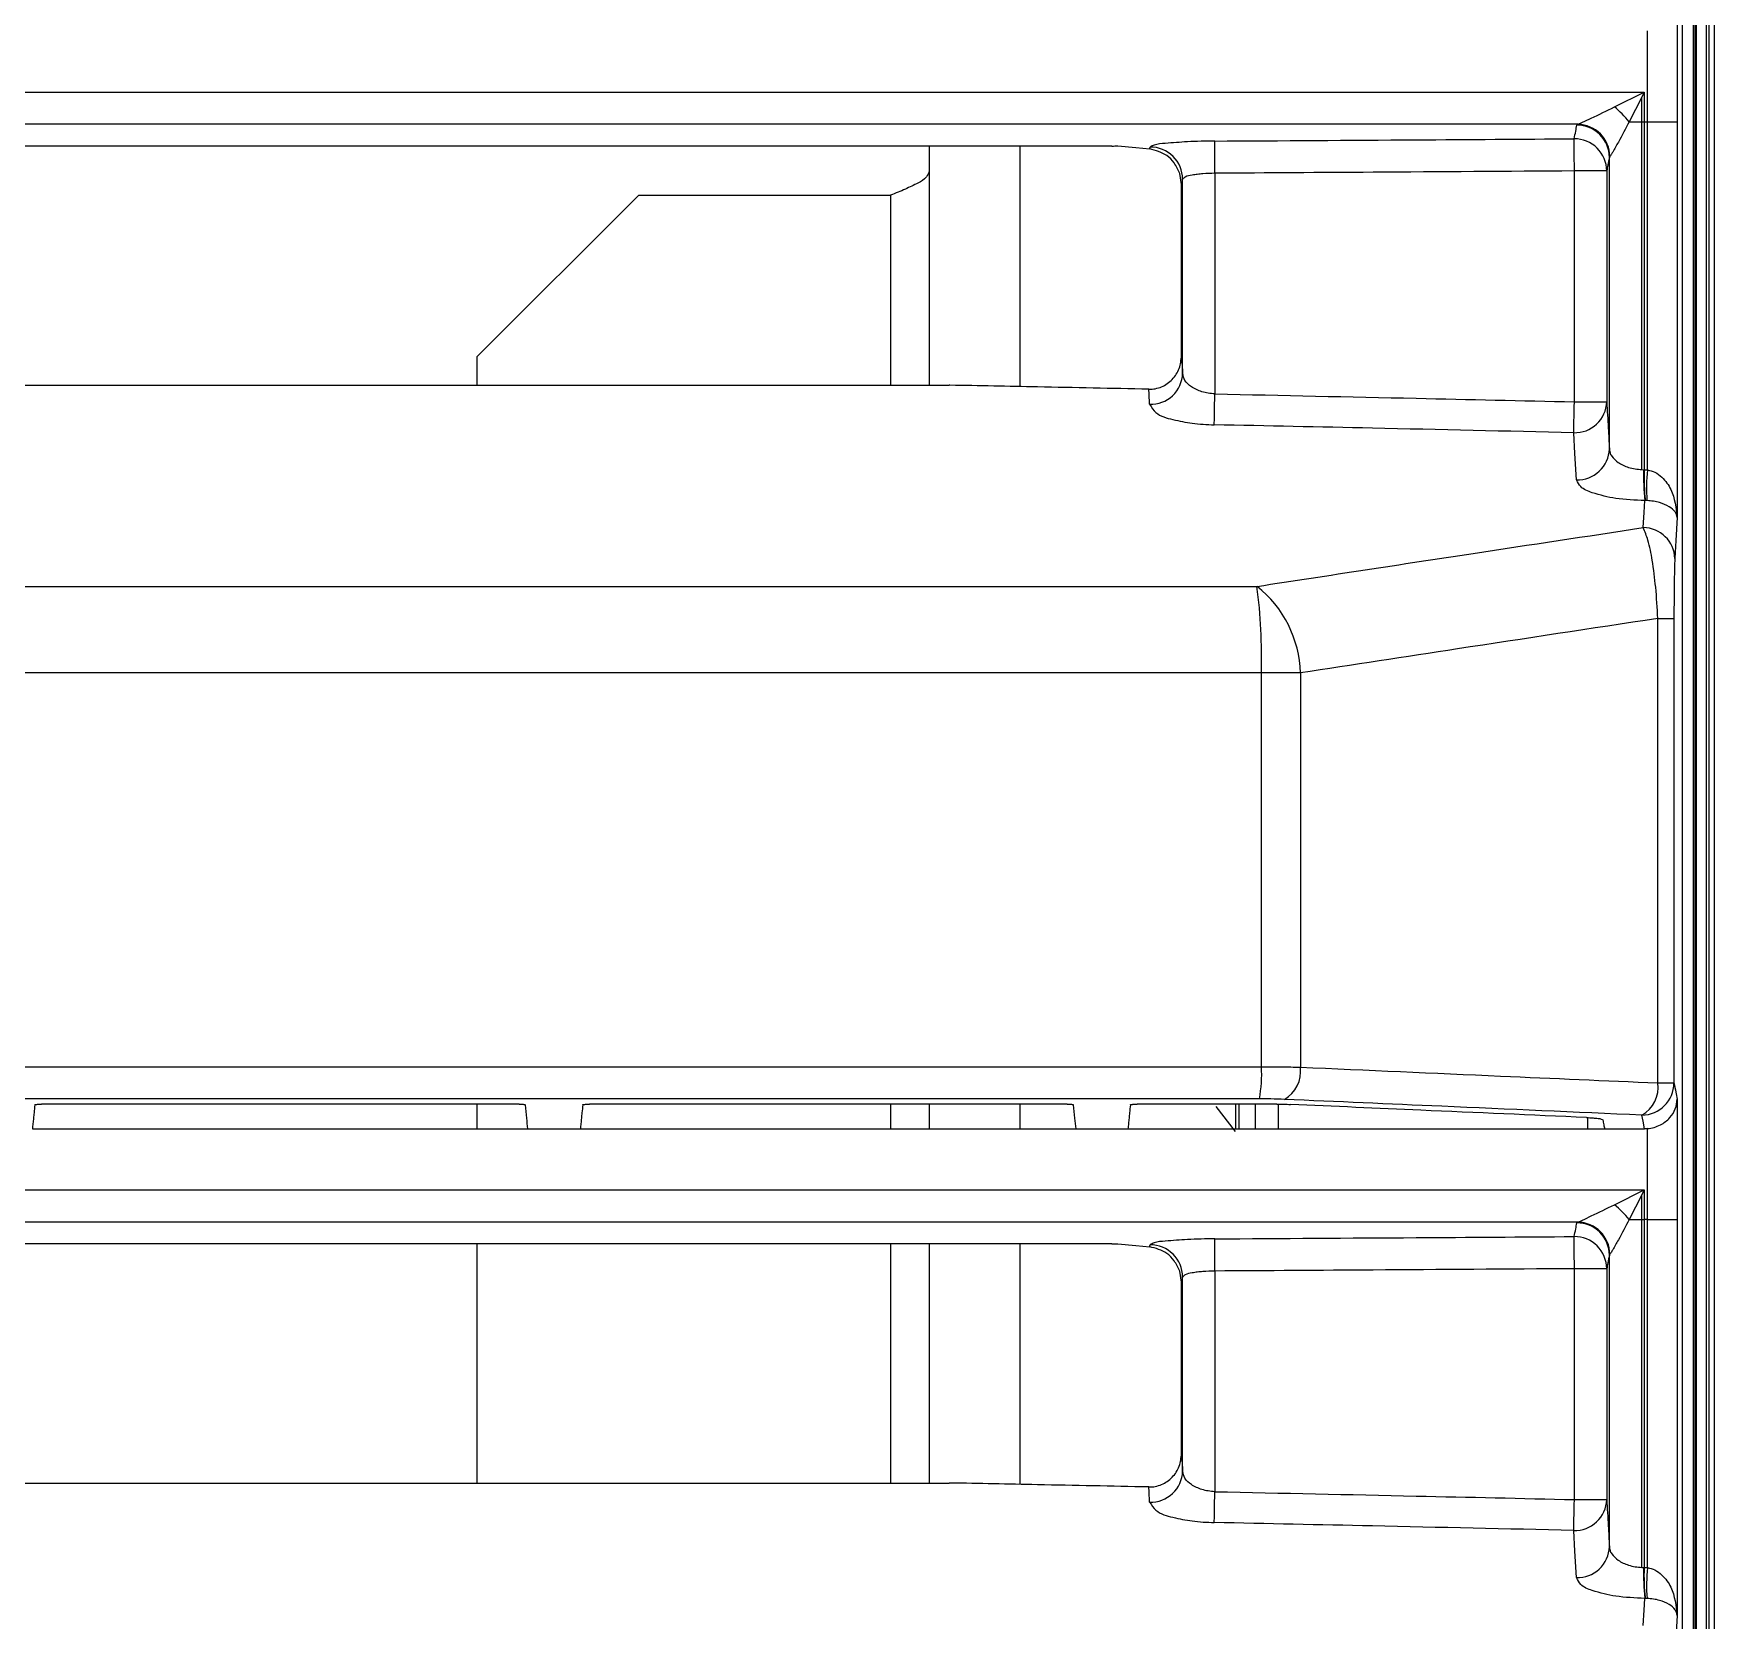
# Model space of a CAD drawing. Header units: millimetres. Extents: x 126 to 938, y 244 to 707.
# Drawn here: x 833.762 to 837.067, y 270.942 to 274.063 of the extents above; entities that cross this region are included whole.
import ezdxf

# ---------------------------------------------------------------- set-up
doc = ezdxf.new("R2010")
doc.units = ezdxf.units.MM

msp = doc.modelspace()

# ---------------------------------------------------------------- linework, layer by layer
at = {"color": 7, "linetype": 'Continuous', "lineweight": 25}
for p, q in [((837.0285, 275.4961), (837.0285, 257.0665)), ((837.0287, 275.4961), (837.0287, 257.0665)), ((837.032, 257.0665), (837.032, 275.4961)), ((837.051, 275.4961), (837.051, 257.0665)), ((837.0561, 275.4961), (837.0561, 257.0665)), ((837.0561, 275.4961), (837.0561, 257.0665)), ((837.0669, 257.0665), (837.0669, 275.4961)), ((837.0034, 275.2406), (837.0034, 269.534)), ((837.0258, 257.0665), (837.0258, 275.2418)), ((836.9939, 274.1265), (836.9939, 273.8898)), ((836.9353, 273.8898), (836.9353, 274.0686)), ((836.8704, 273.9189), (836.9289, 273.948)), ((836.9289, 273.948), (836.924, 273.9382)), ((836.9289, 273.948), (836.9289, 273.8898)), ((836.924, 273.9382), (836.8994, 273.8898)), ((836.924, 273.8898), (836.924, 273.9382)), ((836.8994, 273.8898), (836.924, 273.8898)), ((836.924, 273.8898), (836.9289, 273.8898)), ((836.924, 273.2056), (836.924, 273.8898)), ((836.9289, 273.8898), (836.9353, 273.8898)), ((836.9289, 273.8898), (836.9289, 273.2055)), ((836.9353, 273.2052), (836.9353, 273.8898)), ((836.9353, 273.8898), (836.9939, 273.8898)), ((836.9939, 273.8898), (836.9939, 273.1113)), ((835.8821, 273.8421), (828.8508, 273.8421)), ((835.5231, 273.8421), (835.5231, 273.3716)), ((835.7009, 273.8421), (835.7009, 273.3689)), ((836.8605, 273.2462), (836.8605, 273.8199)), ((836.0191, 273.7667), (836.0155, 273.788)), ((836.0212, 273.3949), (836.0212, 273.7768)), ((836.0846, 273.7885), (836.0846, 273.3545)), ((836.7917, 273.339), (836.7917, 273.793)), ((836.8552, 273.793), (836.7917, 273.793)), ((836.8552, 273.793), (836.8552, 273.339)), ((834.9516, 273.7454), (834.6341, 273.4279)), ((834.9516, 273.7454), (835.4469, 273.7454)), ((835.4469, 273.7454), (835.4469, 273.3716)), ((836.0191, 273.4298), (836.0191, 273.7667)), ((834.6341, 273.3716), (834.6341, 273.4279)), ((828.8508, 273.3716), (835.5621, 273.3716)), ((836.7917, 273.339), (836.8552, 273.339)), ((836.924, 273.2056), (836.9278, 273.2055)), ((836.9557, 271.9994), (836.9557, 272.9129)), ((836.9557, 272.9129), (836.9875, 272.9129)), ((836.9875, 272.9129), (836.9875, 271.9994)), ((836.1763, 272.0314), (836.1763, 272.8058)), ((836.2528, 272.8058), (836.1763, 272.8058)), ((836.2528, 272.8058), (836.2528, 272.0304)), ((836.9557, 271.9994), (836.9875, 271.9994)), ((836.9939, 271.9675), (836.9939, 271.7308)), ((834.7162, 271.9577), (833.7773, 271.9577)), ((834.6341, 271.9093), (834.6341, 271.9577)), ((835.7943, 271.9577), (834.855, 271.9577)), ((835.4469, 271.9577), (835.4469, 271.9093)), ((835.5231, 271.9577), (835.5231, 271.9093)), ((835.7009, 271.9577), (835.7009, 271.9093)), ((836.2062, 271.9577), (835.932, 271.9577)), ((836.0864, 271.9531), (836.1245, 271.9042)), ((836.1251, 271.9577), (836.1251, 271.9093)), ((836.1319, 271.9577), (836.1319, 271.9093)), ((836.1648, 271.9093), (836.1648, 271.9577)), ((836.2088, 271.9576), (836.2088, 271.9093)), ((836.8181, 271.9093), (836.8181, 271.9313)), ((833.7593, 271.9093), (834.7329, 271.9093)), ((834.7329, 271.9093), (834.8369, 271.9093)), ((834.8369, 271.9093), (835.8109, 271.9093)), ((835.8109, 271.9093), (835.9137, 271.9093)), ((835.9137, 271.9093), (836.851, 271.9093)), ((836.851, 271.9093), (836.9298, 271.9093)), ((836.9353, 271.7308), (836.9353, 271.9096)), ((836.8704, 271.7599), (836.9289, 271.789)), ((836.924, 271.7792), (836.8994, 271.7308)), ((836.9289, 271.789), (836.924, 271.7792)), ((836.924, 271.7308), (836.924, 271.7792)), ((836.9289, 271.789), (836.9289, 271.7308)), ((836.8994, 271.7308), (836.924, 271.7308)), ((836.924, 271.7308), (836.9289, 271.7308)), ((836.924, 271.0466), (836.924, 271.7308)), ((836.9353, 271.7308), (836.9289, 271.7308)), ((836.9289, 271.7308), (836.9289, 271.0465)), ((836.9353, 271.0462), (836.9353, 271.7308)), ((836.9353, 271.7308), (836.9939, 271.7308)), ((836.9939, 271.7308), (836.9939, 270.9523)), ((835.8821, 271.6831), (828.8508, 271.6831)), ((834.6341, 271.2126), (834.6341, 271.6831)), ((835.4469, 271.6831), (835.4469, 271.2126)), ((835.5231, 271.6831), (835.5231, 271.2126)), ((835.7009, 271.6831), (835.7009, 271.2099)), ((836.0191, 271.6077), (836.0155, 271.629)), ((836.0846, 271.6295), (836.0846, 271.1955)), ((836.7917, 271.18), (836.7917, 271.634)), ((836.8552, 271.634), (836.7917, 271.634)), ((836.8552, 271.634), (836.8552, 271.18)), ((836.8605, 271.0872), (836.8605, 271.6609)), ((836.0191, 271.2708), (836.0191, 271.6077)), ((836.0212, 271.2359), (836.0212, 271.6178)), ((828.8508, 271.2126), (835.5621, 271.2126)), ((836.7917, 271.18), (836.8552, 271.18)), ((836.924, 271.0466), (836.9278, 271.0465))]:
    msp.add_line(p, q, dxfattribs=at)
at = {"color": 7, "linetype": 'Continuous', "lineweight": 25, "flags": 128}
for points in [[(828.8508, 273.948), (831.5457, 273.948), (834.2393, 273.948), (836.9289, 273.948)], [(836.7983, 273.8848), (834.152, 273.8848), (831.5022, 273.8848), (828.8508, 273.8848)], [(836.0846, 273.7885), (836.0846, 273.8002), (836.0845, 273.8115), (836.0844, 273.822), (836.0844, 273.8314), (836.0843, 273.8393), (836.0843, 273.8455), (836.0843, 273.8497), (836.0843, 273.8518)], [(836.7917, 273.793), (836.7916, 273.8047), (836.7915, 273.816), (836.7915, 273.8265), (836.7914, 273.8359), (836.7914, 273.8438), (836.7913, 273.85), (836.7913, 273.8542), (836.7913, 273.8563)], [(835.8937, 273.8423), (835.9289, 273.839), (835.9565, 273.8363)], [(836.0834, 273.2937), (836.0835, 273.2974), (836.0836, 273.3026), (836.0837, 273.3091), (836.0839, 273.3167), (836.084, 273.3253), (836.0842, 273.3346), (836.0844, 273.3444), (836.0846, 273.3545)], [(836.7903, 273.2782), (836.7904, 273.2819), (836.7905, 273.2871), (836.7906, 273.2936), (836.7908, 273.3012), (836.791, 273.3098), (836.7912, 273.3191), (836.7915, 273.3289), (836.7917, 273.339)], [(836.7956, 273.1855), (836.7927, 273.2374), (836.7903, 273.2782)], [(836.9271, 273.0915), (836.9288, 273.1213), (836.9302, 273.1447)], [(836.9939, 273.1113), (836.9912, 273.0662), (836.9892, 273.0308)], [(828.8508, 272.9759), (830.901, 272.9759), (832.9503, 272.9759), (834.5595, 272.9759), (836.1675, 272.976)], [(836.1763, 272.8058), (833.7365, 272.8058), (831.2944, 272.8057), (828.8508, 272.8057)], [(828.8508, 272.0314), (831.2942, 272.0314), (833.7367, 272.0314), (836.1763, 272.0314)], [(836.1722, 271.9681), (833.734, 271.9681), (831.2931, 271.9681), (828.8508, 271.9681)], [(836.9298, 271.9093), (836.9268, 271.9243), (836.9244, 271.9361)], [(828.8508, 271.789), (831.5457, 271.789), (834.2393, 271.789), (836.9289, 271.789)], [(836.7983, 271.7258), (834.152, 271.7258), (831.5022, 271.7258), (828.8508, 271.7258)], [(836.7917, 271.634), (836.7916, 271.6457), (836.7915, 271.657), (836.7915, 271.6675), (836.7914, 271.6769), (836.7914, 271.6848), (836.7913, 271.691), (836.7913, 271.6952), (836.7913, 271.6973)], [(835.8937, 271.6833), (835.9289, 271.68), (835.9565, 271.6773)], [(836.0846, 271.6295), (836.0846, 271.6412), (836.0845, 271.6525), (836.0844, 271.663), (836.0844, 271.6724), (836.0843, 271.6803), (836.0843, 271.6865), (836.0843, 271.6907), (836.0843, 271.6928)], [(836.0834, 271.1348), (836.0835, 271.1384), (836.0836, 271.1436), (836.0837, 271.1501), (836.0839, 271.1577), (836.084, 271.1663), (836.0842, 271.1756), (836.0844, 271.1854), (836.0846, 271.1955)], [(836.7903, 271.1193), (836.7904, 271.1229), (836.7905, 271.1281), (836.7906, 271.1346), (836.7908, 271.1422), (836.791, 271.1508), (836.7912, 271.1601), (836.7915, 271.1699), (836.7917, 271.18)], [(836.7956, 271.0265), (836.7927, 271.0784), (836.7903, 271.1193)], [(836.9271, 270.9325), (836.9288, 270.9623), (836.9302, 270.9857)], [(836.9939, 270.9523), (836.9912, 270.9072), (836.9892, 270.8718)]]:
    msp.add_lwpolyline(points, dxfattribs=at)
at = {"color": 7, "linetype": 'Continuous', "lineweight": 25}
for centre, radius, start, end in [((836.7359, 273.756), 0.2113, 39.3207, 50.4734), ((836.797, 273.8196), 0.0635, 0.2227, 90.3734), ((836.7974, 273.8207), 0.064, 0.6843, 89.1373), ((836.7917, 273.7928), 0.0635, 0.2243, 90.3745), ((835.9577, 273.7766), 0.0635, 0.209, 90.3337), ((835.9586, 273.3967), 0.0626, 268.0355, 358.3548), ((836.7926, 273.3408), 0.0626, 267.9137, 358.3371), ((836.7979, 273.2481), 0.0626, 267.9024, 358.3351), ((837.3893, 273.1932), 0.4616, 178.4698, 186.0237), ((837.2894, 273.1892), 0.3608, 177.4168, 187.0796), ((837.2932, 273.1703), 0.3597, 174.4288, 184.0816), ((836.9267, 273.0291), 0.0625, 1.5595, 89.6525), ((835.0623, 272.8333), 1.1143, 358.5867, 7.3565), ((836.0291, 272.8001), 0.2238, 1.4544, 51.7961), ((835.8973, 272.0175), 0.2794, 349.8199, 2.848), ((836.1902, 272.022), 0.0631, 299.6289, 7.626), ((836.8932, 271.991), 0.0631, 299.6552, 7.6495), ((836.924, 271.9996), 0.0635, 270.3799, 359.7959), ((836.7361, 271.5972), 0.211, 39.311, 50.4772), ((836.7917, 271.6337), 0.0635, 0.2312, 90.3649), ((836.797, 271.6606), 0.0635, 0.2259, 90.3757), ((836.7974, 271.6617), 0.064, 0.6788, 89.1427), ((835.9577, 271.6176), 0.0635, 0.204, 90.3386), ((835.9586, 271.2376), 0.0626, 268.0273, 358.3603), ((836.7926, 271.1818), 0.0626, 267.91, 358.3353), ((836.7979, 271.0891), 0.0626, 267.9051, 358.3352), ((837.3893, 271.0342), 0.4616, 178.4696, 186.0236), ((837.2895, 271.0302), 0.361, 177.418, 187.0779), ((837.2933, 271.0113), 0.3597, 174.4289, 184.0815)]:
    msp.add_arc(centre, radius, start, end, dxfattribs=at)
for points, knots in [([(836.7983, 273.8848), (836.7995, 273.8852), (836.8027, 273.8865), (836.8116, 273.8905), (836.8344, 273.9013), (836.8552, 273.9115), (836.8704, 273.9189)], [0, 0, 0, 0, 0.0487072, 0.1295285, 0.3653932, 1, 1, 1, 1]), ([(836.7913, 273.8563), (836.7923, 273.8613), (836.7941, 273.8702), (836.7958, 273.8792), (836.7966, 273.8831)], [0, 0, 0, 0, 0.560065, 1, 1, 1, 1]), ([(836.7966, 273.8831), (836.7968, 273.8835), (836.7972, 273.8842), (836.7979, 273.8846), (836.7983, 273.8848)], [0, 0, 0, 0, 0.4578013, 1, 1, 1, 1]), ([(836.8994, 273.8898), (836.8924, 273.8764), (836.8819, 273.8563), (836.8697, 273.8347), (836.8642, 273.8252), (836.8621, 273.8225), (836.8614, 273.8215)], [0, 0, 0, 0, 0.581314, 0.867961, 0.953246, 1, 1, 1, 1]), ([(836.0843, 273.8518), (836.0663, 273.8516), (836.0338, 273.8513), (835.9945, 273.8475), (835.9691, 273.8462), (835.9599, 273.8415), (835.9573, 273.8401)], [0, 0, 0, 0, 0.418868, 0.758998, 0.930743, 1, 1, 1, 1]), ([(836.0843, 273.8518), (836.2162, 273.8526), (836.4519, 273.854), (836.6876, 273.8556), (836.7913, 273.8563)], [0, 0, 0, 0, 0.560008, 1, 1, 1, 1]), ([(835.8821, 273.8421), (835.884, 273.8421), (835.8879, 273.8421), (835.8918, 273.8422), (835.8937, 273.8423)], [0, 0, 0, 0, 0.505007, 1, 1, 1, 1]), ([(835.9565, 273.8363), (835.9567, 273.837), (835.9569, 273.8383), (835.9572, 273.8395), (835.9573, 273.8401)], [0, 0, 0, 0, 0.559281, 1, 1, 1, 1]), ([(836.0155, 273.788), (836.0123, 273.7951), (836.0063, 273.8086), (835.9869, 273.8281), (835.9684, 273.8331), (835.9565, 273.8363)], [0, 0, 0, 0, 0.2926973, 0.5498842, 1, 1, 1, 1]), ([(836.8605, 273.8199), (836.8595, 273.8149), (836.8577, 273.8059), (836.856, 273.7969), (836.8552, 273.793)], [0, 0, 0, 0, 0.560018, 1, 1, 1, 1]), ([(836.8614, 273.8215), (836.8611, 273.8212), (836.8607, 273.8207), (836.8606, 273.8201), (836.8605, 273.8199)], [0, 0, 0, 0, 0.596924, 1, 1, 1, 1]), ([(835.5231, 273.7931), (835.5215, 273.7888), (835.5174, 273.7781), (835.4985, 273.7679), (835.4751, 273.7565), (835.4567, 273.7493), (835.4469, 273.7454)], [0, 0, 0, 0, 0.143156, 0.363246, 0.659656, 1, 1, 1, 1]), ([(836.0212, 273.7768), (836.0208, 273.7749), (836.0201, 273.7716), (836.0194, 273.7682), (836.0191, 273.7667)], [0, 0, 0, 0, 0.559991, 1, 1, 1, 1]), ([(836.0846, 273.7885), (836.0768, 273.7883), (836.0653, 273.7879), (836.0503, 273.7865), (836.0388, 273.7845), (836.0279, 273.7832), (836.0228, 273.7784), (836.0212, 273.7768)], [0, 0, 0, 0, 0.356705, 0.527585, 0.683208, 0.899311, 1, 1, 1, 1]), ([(836.7917, 273.793), (836.6597, 273.7921), (836.424, 273.7906), (836.1883, 273.7891), (836.0846, 273.7885)], [0, 0, 0, 0, 0.560005, 1, 1, 1, 1]), ([(835.9547, 273.3638), (835.959, 273.3639), (835.9676, 273.3643), (835.9799, 273.3682), (835.9912, 273.3744), (836.0042, 273.3856), (836.0164, 273.4041), (836.0182, 273.4212), (836.0191, 273.4298)], [0, 0, 0, 0, 0.125181, 0.25076, 0.376125, 0.501249, 0.750584, 1, 1, 1, 1]), ([(836.0191, 273.4298), (836.0195, 273.4233), (836.0202, 273.4116), (836.0209, 273.4), (836.0212, 273.3949)], [0, 0, 0, 0, 0.560021, 1, 1, 1, 1]), ([(836.0846, 273.3545), (836.0803, 273.3549), (836.0716, 273.3555), (836.0594, 273.3585), (836.0482, 273.3627), (836.0365, 273.3693), (836.0247, 273.3792), (836.0223, 273.39), (836.0212, 273.3949)], [0, 0, 0, 0, 0.161249, 0.322125, 0.462271, 0.599972, 0.820455, 1, 1, 1, 1]), ([(835.5637, 273.3716), (835.5634, 273.3716), (835.5628, 273.3716), (835.5623, 273.3716), (835.5621, 273.3716)], [0, 0, 0, 0, 0.562074, 1, 1, 1, 1]), ([(835.9547, 273.3638), (835.8817, 273.3653), (835.7514, 273.3679), (835.621, 273.3705), (835.5637, 273.3716)], [0, 0, 0, 0, 0.5600162, 1, 1, 1, 1]), ([(835.9564, 273.3341), (835.9561, 273.3396), (835.9555, 273.3495), (835.955, 273.3594), (835.9547, 273.3638)], [0, 0, 0, 0, 0.560024, 1, 1, 1, 1]), ([(836.0846, 273.3545), (836.2166, 273.3517), (836.4523, 273.3467), (836.688, 273.3414), (836.7917, 273.339)], [0, 0, 0, 0, 0.559999, 1, 1, 1, 1]), ([(835.9564, 273.3341), (835.9601, 273.3282), (835.9705, 273.3119), (836.0035, 273.3038), (836.0413, 273.2956), (836.0688, 273.2944), (836.0834, 273.2937)], [0, 0, 0, 0, 0.14664, 0.407455, 0.685481, 1, 1, 1, 1]), ([(836.8552, 273.339), (836.8562, 273.3217), (836.858, 273.2908), (836.8598, 273.2599), (836.8605, 273.2462)], [0, 0, 0, 0, 0.559985, 1, 1, 1, 1]), ([(836.7903, 273.2782), (836.6583, 273.2812), (836.4227, 273.2866), (836.1871, 273.2916), (836.0834, 273.2937)], [0, 0, 0, 0, 0.560013, 1, 1, 1, 1]), ([(836.8605, 273.2462), (836.8607, 273.2445), (836.8609, 273.2423), (836.8615, 273.2401), (836.8617, 273.2395), (836.8618, 273.2393), (836.8618, 273.2393), (836.8616, 273.2367), (836.8675, 273.2293), (836.8755, 273.2205), (836.8876, 273.214), (836.8987, 273.2097), (836.9109, 273.2067), (836.9197, 273.206), (836.924, 273.2056)], [0, 0, 0, 0, 0.063923, 0.080846, 0.085321, 0.086605, 0.086999, 0.087181, 0.180705, 0.400951, 0.53849, 0.678397, 0.839064, 1, 1, 1, 1]), ([(836.9302, 273.1447), (836.9109, 273.1455), (836.8757, 273.1468), (836.8342, 273.1572), (836.8045, 273.1681), (836.7981, 273.1807), (836.7956, 273.1855)], [0, 0, 0, 0, 0.392427, 0.717136, 0.893014, 1, 1, 1, 1]), ([(836.9278, 273.2055), (836.928, 273.2055), (836.9284, 273.2055), (836.9288, 273.2055), (836.9289, 273.2055)], [0, 0, 0, 0, 0.5651429, 1, 1, 1, 1]), ([(836.9289, 273.2055), (836.9301, 273.2054), (836.9322, 273.2054), (836.9343, 273.2052), (836.9353, 273.2052)], [0, 0, 0, 0, 0.5598353, 1, 1, 1, 1]), ([(836.9353, 273.2052), (836.9403, 273.2039), (836.9509, 273.2013), (836.9677, 273.1884), (836.9881, 273.1596), (836.9916, 273.1304), (836.9939, 273.1113)], [0, 0, 0, 0, 0.129254, 0.272913, 0.523829, 1, 1, 1, 1]), ([(836.9313, 273.1447), (836.9311, 273.1447), (836.9307, 273.1447), (836.9304, 273.1447), (836.9302, 273.1447)], [0, 0, 0, 0, 0.56521, 1, 1, 1, 1]), ([(836.9345, 273.1447), (836.9339, 273.1447), (836.9328, 273.1447), (836.9318, 273.1447), (836.9313, 273.1447)], [0, 0, 0, 0, 0.560284, 1, 1, 1, 1]), ([(836.9939, 273.1113), (836.9928, 273.1152), (836.9903, 273.1242), (836.9768, 273.1343), (836.9621, 273.1403), (836.9472, 273.1436), (836.9388, 273.1443), (836.9345, 273.1447)], [0, 0, 0, 0, 0.163397, 0.374425, 0.655164, 0.822044, 1, 1, 1, 1]), ([(836.1675, 272.976), (836.3092, 272.9977), (836.5624, 273.0364), (836.8157, 273.0747), (836.9271, 273.0915)], [0, 0, 0, 0, 0.560009, 1, 1, 1, 1]), ([(836.9557, 272.9129), (836.9546, 272.9334), (836.9525, 272.9718), (836.9456, 273.0231), (836.9387, 273.0627), (836.9304, 273.0834), (836.9271, 273.0915)], [0, 0, 0, 0, 0.339828, 0.632775, 0.855592, 1, 1, 1, 1]), ([(836.9892, 273.0308), (836.9889, 273.0243), (836.9883, 273.0073), (836.9879, 272.9798), (836.9875, 272.947), (836.9875, 272.9247), (836.9875, 272.9129)], [0, 0, 0, 0, 0.165372, 0.43124, 0.699552, 1, 1, 1, 1]), ([(836.9557, 272.9129), (836.8245, 272.893), (836.5902, 272.8575), (836.3559, 272.8216), (836.2528, 272.8058)], [0, 0, 0, 0, 0.559992, 1, 1, 1, 1]), ([(836.1763, 272.0314), (836.1894, 272.0313), (836.2149, 272.0313), (836.2404, 272.0307), (836.2528, 272.0304)], [0, 0, 0, 0, 0.51297, 1, 1, 1, 1]), ([(836.2528, 272.0304), (836.384, 272.0246), (836.6183, 272.0142), (836.8526, 272.0039), (836.9557, 271.9994)], [0, 0, 0, 0, 0.56, 1, 1, 1, 1]), ([(836.9875, 271.9994), (836.9887, 271.9934), (836.9908, 271.9828), (836.9929, 271.9722), (836.9939, 271.9675)], [0, 0, 0, 0, 0.559986, 1, 1, 1, 1]), ([(836.2214, 271.9671), (836.2125, 271.9674), (836.1961, 271.968), (836.1797, 271.9681), (836.1722, 271.9681)], [0, 0, 0, 0, 0.544723, 1, 1, 1, 1]), ([(836.9244, 271.9361), (836.7932, 271.9419), (836.5588, 271.9522), (836.3245, 271.9625), (836.2214, 271.9671)], [0, 0, 0, 0, 0.559999, 1, 1, 1, 1]), ([(836.9353, 271.9096), (836.9397, 271.9102), (836.9485, 271.9115), (836.9642, 271.9178), (836.9796, 271.9296), (836.9914, 271.9478), (836.993, 271.9611), (836.9939, 271.9675)], [0, 0, 0, 0, 0.148102, 0.29863, 0.558347, 0.786783, 1, 1, 1, 1]), ([(833.764, 271.9565), (833.7635, 271.9512), (833.7626, 271.9423), (833.7614, 271.9301), (833.7603, 271.9197), (833.7596, 271.9128), (833.7593, 271.9093)], [0, 0, 0, 0, 0.34003, 0.559986, 0.780006, 1, 1, 1, 1]), ([(833.764, 271.9565), (833.7641, 271.9566), (833.7646, 271.9569), (833.766, 271.9571), (833.7678, 271.9573), (833.7701, 271.9575), (833.7733, 271.9576), (833.7757, 271.9576), (833.7773, 271.9577)], [0, 0, 0, 0, 0.0388052, 0.1152832, 0.3040454, 0.4625178, 0.636743, 1, 1, 1, 1]), ([(834.7162, 271.9577), (834.7177, 271.9576), (834.7205, 271.9576), (834.7241, 271.9575), (834.7265, 271.9571), (834.7277, 271.957), (834.728, 271.9567), (834.7282, 271.9566)], [0, 0, 0, 0, 0.371841, 0.700886, 0.89416, 0.965069, 1, 1, 1, 1]), ([(834.7282, 271.9566), (834.729, 271.9478), (834.7306, 271.932), (834.7322, 271.9163), (834.7329, 271.9093)], [0, 0, 0, 0, 0.560028, 1, 1, 1, 1]), ([(834.8416, 271.9565), (834.841, 271.9511), (834.8401, 271.9423), (834.8389, 271.9301), (834.8379, 271.9197), (834.8372, 271.9128), (834.8369, 271.9093)], [0, 0, 0, 0, 0.3400062, 0.5599876, 0.7799938, 1, 1, 1, 1]), ([(834.8416, 271.9565), (834.8417, 271.9566), (834.8422, 271.9569), (834.8436, 271.957), (834.8454, 271.9573), (834.8478, 271.9575), (834.8509, 271.9576), (834.8534, 271.9576), (834.855, 271.9577)], [0, 0, 0, 0, 0.038542, 0.116033, 0.304715, 0.462509, 0.636791, 1, 1, 1, 1]), ([(835.7943, 271.9577), (835.7958, 271.9576), (835.7986, 271.9576), (835.8022, 271.9575), (835.8045, 271.9571), (835.8057, 271.957), (835.8061, 271.9567), (835.8062, 271.9566)], [0, 0, 0, 0, 0.372876, 0.70149, 0.894848, 0.965499, 1, 1, 1, 1]), ([(835.8062, 271.9566), (835.807, 271.9478), (835.8086, 271.932), (835.8102, 271.9163), (835.8109, 271.9093)], [0, 0, 0, 0, 0.559986, 1, 1, 1, 1]), ([(835.9184, 271.9565), (835.9179, 271.9511), (835.917, 271.9423), (835.9158, 271.9301), (835.9148, 271.9197), (835.9141, 271.9128), (835.9137, 271.9093)], [0, 0, 0, 0, 0.3399709, 0.5599889, 0.779982, 1, 1, 1, 1]), ([(835.9184, 271.9565), (835.9186, 271.9566), (835.919, 271.9569), (835.9204, 271.957), (835.9223, 271.9573), (835.9247, 271.9575), (835.9279, 271.9576), (835.9303, 271.9576), (835.932, 271.9577)], [0, 0, 0, 0, 0.0398799, 0.118423, 0.3052695, 0.4641721, 0.6385328, 1, 1, 1, 1]), ([(836.2062, 271.9577), (836.2109, 271.9576), (836.22, 271.9576), (836.2291, 271.9573), (836.2335, 271.9571)], [0, 0, 0, 0, 0.512774, 1, 1, 1, 1]), ([(836.8157, 271.9314), (836.7071, 271.9362), (836.513, 271.9447), (836.3189, 271.9533), (836.2335, 271.9571)], [0, 0, 0, 0, 0.5599893, 1, 1, 1, 1]), ([(836.8157, 271.9314), (836.8199, 271.9312), (836.8276, 271.9309), (836.8371, 271.9297), (836.8439, 271.9291), (836.8465, 271.9275), (836.8475, 271.9269)], [0, 0, 0, 0, 0.388776, 0.713703, 0.897727, 1, 1, 1, 1]), ([(836.8475, 271.9269), (836.8481, 271.9236), (836.8493, 271.9178), (836.8505, 271.9119), (836.851, 271.9093)], [0, 0, 0, 0, 0.560007, 1, 1, 1, 1]), ([(836.9353, 271.9096), (836.9342, 271.9095), (836.9324, 271.9093), (836.9306, 271.9093), (836.9298, 271.9093)], [0, 0, 0, 0, 0.561294, 1, 1, 1, 1]), ([(836.7983, 271.7258), (836.7995, 271.7262), (836.8027, 271.7275), (836.8116, 271.7315), (836.8344, 271.7423), (836.8552, 271.7525), (836.8704, 271.7599)], [0, 0, 0, 0, 0.0487065, 0.1295265, 0.3654032, 1, 1, 1, 1]), ([(836.8994, 271.7308), (836.8924, 271.7174), (836.8819, 271.6973), (836.8697, 271.6757), (836.8642, 271.6662), (836.8621, 271.6635), (836.8614, 271.6625)], [0, 0, 0, 0, 0.581315, 0.867962, 0.953215, 1, 1, 1, 1]), ([(836.0843, 271.6928), (836.2162, 271.6936), (836.4519, 271.695), (836.6876, 271.6966), (836.7913, 271.6973)], [0, 0, 0, 0, 0.560008, 1, 1, 1, 1]), ([(836.7913, 271.6973), (836.7923, 271.7023), (836.7941, 271.7112), (836.7958, 271.7202), (836.7966, 271.7241)], [0, 0, 0, 0, 0.559971, 1, 1, 1, 1]), ([(836.7966, 271.7241), (836.7968, 271.7245), (836.7972, 271.7252), (836.7979, 271.7255), (836.7983, 271.7258)], [0, 0, 0, 0, 0.458676, 1, 1, 1, 1]), ([(835.8821, 271.6831), (835.884, 271.6831), (835.8879, 271.6831), (835.8918, 271.6832), (835.8937, 271.6833)], [0, 0, 0, 0, 0.505005, 1, 1, 1, 1]), ([(835.9565, 271.6773), (835.9567, 271.678), (835.9569, 271.6793), (835.9572, 271.6805), (835.9573, 271.6811)], [0, 0, 0, 0, 0.560805, 1, 1, 1, 1]), ([(836.0155, 271.629), (836.0123, 271.6361), (836.0063, 271.6496), (835.9869, 271.6691), (835.9684, 271.6741), (835.9565, 271.6773)], [0, 0, 0, 0, 0.292701, 0.549892, 1, 1, 1, 1]), ([(836.0843, 271.6928), (836.0663, 271.6926), (836.0338, 271.6923), (835.9945, 271.6885), (835.9691, 271.6872), (835.9599, 271.6825), (835.9573, 271.6811)], [0, 0, 0, 0, 0.418862, 0.758988, 0.930735, 1, 1, 1, 1]), ([(836.8614, 271.6625), (836.8611, 271.6622), (836.8607, 271.6617), (836.8606, 271.6611), (836.8605, 271.6609)], [0, 0, 0, 0, 0.598773, 1, 1, 1, 1]), ([(836.0846, 271.6295), (836.0768, 271.6293), (836.0653, 271.6289), (836.0503, 271.6275), (836.0388, 271.6255), (836.0279, 271.6242), (836.0228, 271.6194), (836.0212, 271.6178)], [0, 0, 0, 0, 0.356689, 0.527561, 0.683176, 0.899258, 1, 1, 1, 1]), ([(836.7917, 271.634), (836.6597, 271.6331), (836.424, 271.6316), (836.1883, 271.6301), (836.0846, 271.6295)], [0, 0, 0, 0, 0.5600052, 1, 1, 1, 1]), ([(836.8605, 271.6609), (836.8595, 271.6559), (836.8577, 271.6469), (836.856, 271.6379), (836.8552, 271.634)], [0, 0, 0, 0, 0.560065, 1, 1, 1, 1]), ([(836.0212, 271.6178), (836.0208, 271.6159), (836.0201, 271.6126), (836.0194, 271.6092), (836.0191, 271.6077)], [0, 0, 0, 0, 0.559424, 1, 1, 1, 1]), ([(835.9547, 271.2048), (835.959, 271.2049), (835.9676, 271.2053), (835.9799, 271.2092), (835.9912, 271.2155), (836.0042, 271.2266), (836.0164, 271.2451), (836.0182, 271.2622), (836.0191, 271.2708)], [0, 0, 0, 0, 0.125186, 0.250765, 0.376117, 0.501223, 0.750583, 1, 1, 1, 1]), ([(836.0191, 271.2708), (836.0195, 271.2643), (836.0202, 271.2526), (836.0209, 271.241), (836.0212, 271.2359)], [0, 0, 0, 0, 0.560021, 1, 1, 1, 1]), ([(836.0846, 271.1955), (836.0803, 271.1959), (836.0716, 271.1965), (836.0594, 271.1995), (836.0482, 271.2037), (836.0365, 271.2103), (836.0247, 271.2202), (836.0223, 271.231), (836.0212, 271.2359)], [0, 0, 0, 0, 0.161254, 0.322122, 0.462269, 0.599971, 0.820454, 1, 1, 1, 1]), ([(835.5637, 271.2126), (835.5634, 271.2126), (835.5628, 271.2126), (835.5623, 271.2126), (835.5621, 271.2126)], [0, 0, 0, 0, 0.562056, 1, 1, 1, 1]), ([(835.9547, 271.2048), (835.8817, 271.2063), (835.7514, 271.2089), (835.621, 271.2115), (835.5637, 271.2126)], [0, 0, 0, 0, 0.560016, 1, 1, 1, 1]), ([(835.9564, 271.1751), (835.9561, 271.1806), (835.9555, 271.1905), (835.955, 271.2004), (835.9547, 271.2048)], [0, 0, 0, 0, 0.559936, 1, 1, 1, 1]), ([(835.9564, 271.1751), (835.9601, 271.1692), (835.9705, 271.1529), (836.0035, 271.1448), (836.0413, 271.1366), (836.0688, 271.1354), (836.0834, 271.1348)], [0, 0, 0, 0, 0.146655, 0.407464, 0.68549, 1, 1, 1, 1]), ([(836.0846, 271.1955), (836.2166, 271.1927), (836.4523, 271.1877), (836.688, 271.1824), (836.7917, 271.18)], [0, 0, 0, 0, 0.559999, 1, 1, 1, 1]), ([(836.8552, 271.18), (836.8562, 271.1627), (836.858, 271.1318), (836.8598, 271.1009), (836.8605, 271.0872)], [0, 0, 0, 0, 0.559971, 1, 1, 1, 1]), ([(836.7903, 271.1193), (836.6583, 271.1222), (836.4227, 271.1276), (836.1871, 271.1326), (836.0834, 271.1348)], [0, 0, 0, 0, 0.560013, 1, 1, 1, 1]), ([(836.8605, 271.0872), (836.8607, 271.0855), (836.8609, 271.0833), (836.8615, 271.0811), (836.8617, 271.0805), (836.8618, 271.0803), (836.8618, 271.0803), (836.8616, 271.0777), (836.8675, 271.0703), (836.8755, 271.0615), (836.8876, 271.055), (836.8987, 271.0507), (836.9109, 271.0477), (836.9197, 271.047), (836.924, 271.0466)], [0, 0, 0, 0, 0.063922, 0.080845, 0.085355, 0.086604, 0.086998, 0.087217, 0.180739, 0.400981, 0.538499, 0.678403, 0.839067, 1, 1, 1, 1]), ([(836.9278, 271.0465), (836.928, 271.0465), (836.9284, 271.0465), (836.9288, 271.0465), (836.9289, 271.0465)], [0, 0, 0, 0, 0.565186, 1, 1, 1, 1]), ([(836.9289, 271.0465), (836.9301, 271.0464), (836.9322, 271.0464), (836.9343, 271.0462), (836.9353, 271.0462)], [0, 0, 0, 0, 0.5598797, 1, 1, 1, 1]), ([(836.9353, 271.0462), (836.9403, 271.0449), (836.9509, 271.0423), (836.9677, 271.0294), (836.9881, 271.0006), (836.9916, 270.9714), (836.9939, 270.9523)], [0, 0, 0, 0, 0.129265, 0.272891, 0.523819, 1, 1, 1, 1]), ([(836.9302, 270.9857), (836.9109, 270.9865), (836.8757, 270.9878), (836.8342, 270.9982), (836.8045, 271.0091), (836.7981, 271.0217), (836.7956, 271.0265)], [0, 0, 0, 0, 0.392432, 0.71715, 0.89303, 1, 1, 1, 1]), ([(836.9313, 270.9857), (836.9311, 270.9857), (836.9307, 270.9857), (836.9304, 270.9857), (836.9302, 270.9857)], [0, 0, 0, 0, 0.56521, 1, 1, 1, 1]), ([(836.9345, 270.9857), (836.9339, 270.9857), (836.9328, 270.9857), (836.9318, 270.9857), (836.9313, 270.9857)], [0, 0, 0, 0, 0.560287, 1, 1, 1, 1]), ([(836.9939, 270.9523), (836.9928, 270.9562), (836.9903, 270.9652), (836.9768, 270.9753), (836.9621, 270.9813), (836.9472, 270.9846), (836.9388, 270.9853), (836.9345, 270.9857)], [0, 0, 0, 0, 0.163429, 0.374449, 0.655177, 0.82205, 1, 1, 1, 1])]:
    msp.add_open_spline(points, degree=3, knots=knots, dxfattribs=at)

doc.saveas('drawing.dxf')
